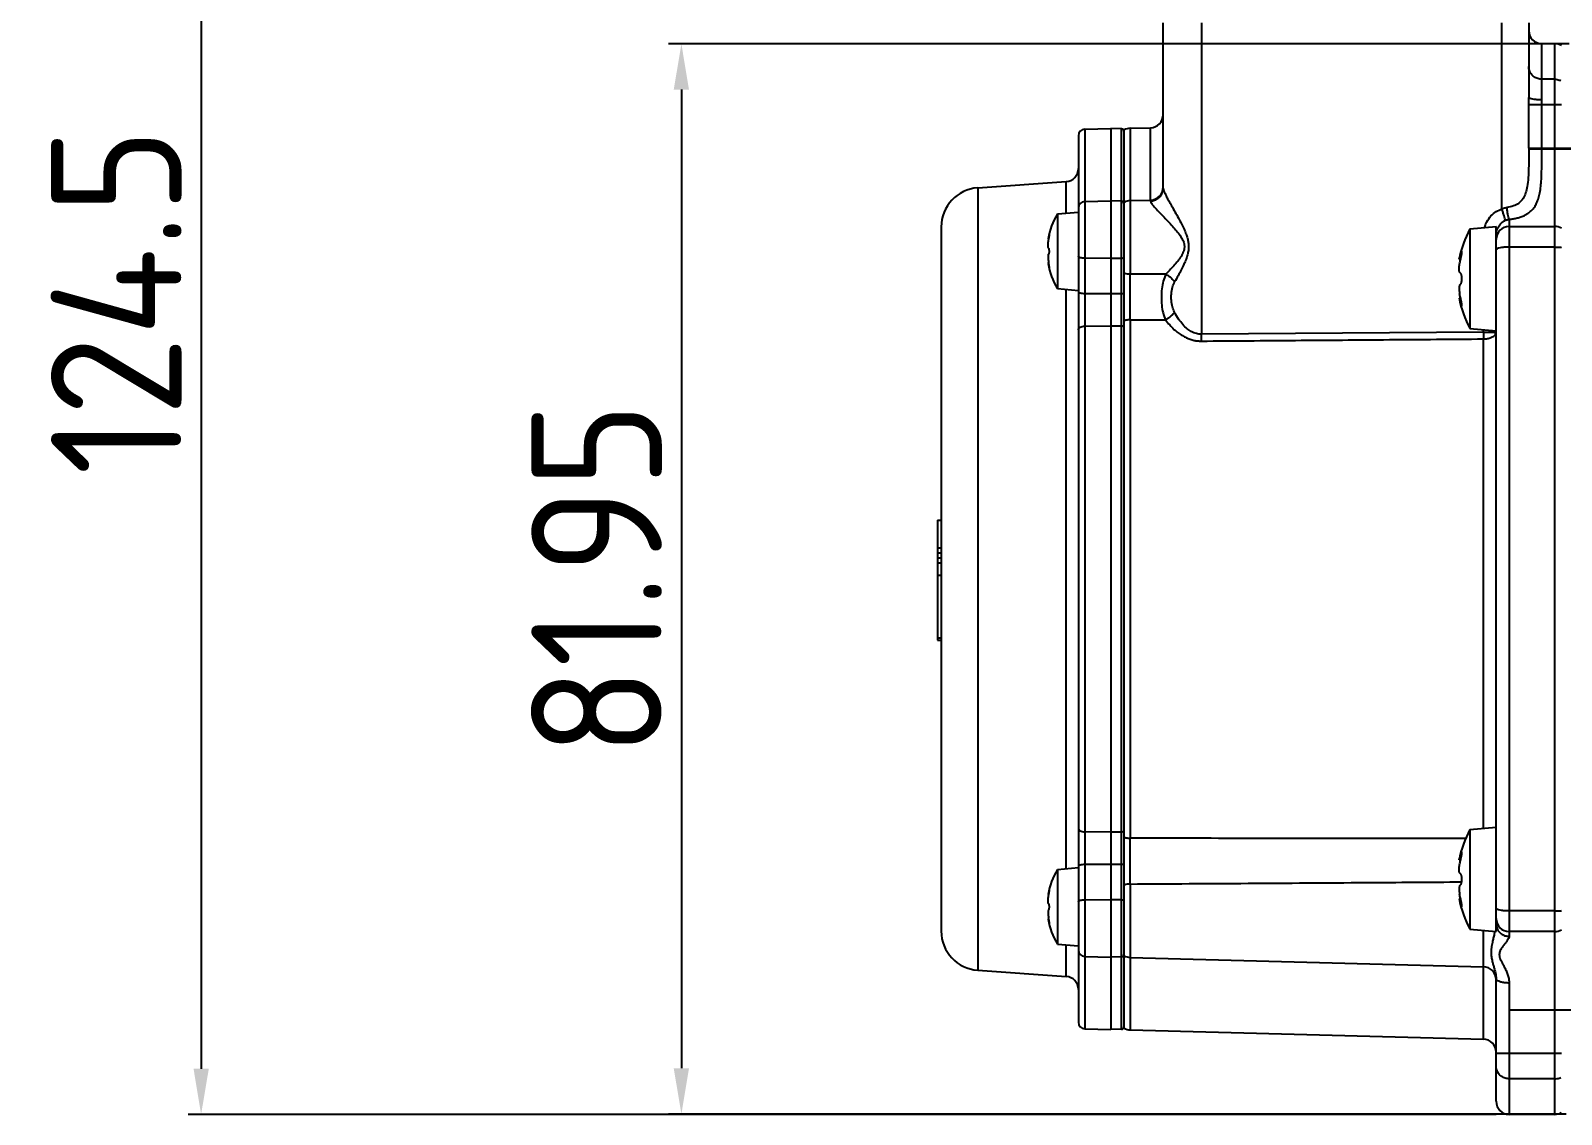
# Model space of a CAD drawing. Header units: millimetres. Extents: x 825 to 4294, y 1031 to 3282.
# Drawn here: x 1685.5 to 1802.7, y 1673.1 to 1756.1 of the extents above; entities that cross this region are included whole.
import ezdxf

# ---------------------------------------------------------------- set-up
doc = ezdxf.new("R2010")
doc.units = ezdxf.units.MM
doc.layers.add('AM_5', color=3, linetype='Continuous', lineweight=25)
doc.styles.get("Standard").update_dxf_attribs({"font": 'geniso.shx'})
doc.dimstyles.new('AM_ISO$0', dxfattribs={"dimtxt": 3.5, "dimasz": 3.5, "dimexe": 1, "dimexo": 1, "dimgap": 1.5, "dimtad": 1, "dimdsep": 46, "dimtxsty": 'Standard', "dimcen": 0, "dimclrd": 256, "dimclre": 256, "dimclrt": 2, "dimadec": 0, "dimazin": 2, "dimtp": 0.1, "dimtm": 0.1, "dimtfac": 0.71, "dimtdec": 3, "dimtmove": 0, "dimatfit": 3, "dimfxl": 1, "dimlwd": -1, "dimlwe": -1, "dimarcsym": 1})

# ---------------------------------------------------------------- blocks, each defined once
blk = doc.blocks.new('*D80')
at = {"layer": 'AM_5', "linetype": 'ByBlock', "transparency": 16777216}
for p, q in [((1779.99, 1797.64), (1697.51, 1797.64)), ((1698.51, 1794.14), (1698.51, 1676.64)), ((1797.7, 1673.14), (1697.51, 1673.14))]:
    blk.add_line(p, q, dxfattribs=at)
at = {"layer": 'AM_5', "transparency": 16777216}
for points in [[(1697.93, 1794.14), (1699.1, 1794.14), (1698.51, 1797.64)], [(1697.93, 1676.64), (1699.1, 1676.64), (1698.51, 1673.14)]]:
    blk.add_solid(points, dxfattribs=at)
at = {"layer": 'DEFPOINTS', "color": 0, "transparency": 16777216}
for p in [(1780.99, 1797.64), (1698.51, 1673.14), (1798.7, 1673.14)]:
    blk.add_point(p, dxfattribs=at)
at = {"layer": 'AM_5', "color": 2, "transparency": 16777216, "insert": (1692.01, 1735.39), "char_height": 10, "attachment_point": 5, "rotation": 90}
blk.add_mtext('124.5', dxfattribs=at)
blk = doc.blocks.new('*D81')
at = {"layer": 'AM_5', "linetype": 'ByBlock', "transparency": 16777216}
for p, q in [((1803.31, 1755.12), (1734.3, 1755.12)), ((1735.3, 1751.62), (1735.3, 1676.67)), ((1803.06, 1673.17), (1734.3, 1673.17))]:
    blk.add_line(p, q, dxfattribs=at)
at = {"layer": 'AM_5', "transparency": 16777216}
for points in [[(1734.71, 1751.62), (1735.88, 1751.62), (1735.3, 1755.12)], [(1734.71, 1676.67), (1735.88, 1676.67), (1735.3, 1673.17)]]:
    blk.add_solid(points, dxfattribs=at)
at = {"layer": 'DEFPOINTS', "color": 0, "transparency": 16777216}
for p in [(1804.31, 1755.12), (1735.3, 1673.17), (1804.06, 1673.17)]:
    blk.add_point(p, dxfattribs=at)
at = {"layer": 'AM_5', "color": 2, "transparency": 16777216, "insert": (1728.8, 1714.14), "char_height": 10, "attachment_point": 5, "rotation": 90}
blk.add_mtext('81.95', dxfattribs=at)

msp = doc.modelspace()

# ---------------------------------------------------------------- linework, layer by layer
at = {"color": 7, "linetype": 'Continuous'}
for p, q in [((1772.20224, 1744.07629), (1772.20224, 1756.74192)), ((1800.20224, 1756.74192), (1800.20224, 1751.02491)), ((1802.20224, 1755.14192), (1801.20224, 1755.14192)), ((1766.18915, 1748.5892), (1768.20224, 1748.64192)), ((1768.20224, 1748.64192), (1768.20224, 1679.64192)), ((1769.00748, 1748.62083), (1768.20224, 1748.64192)), ((1769.20224, 1679.75033), (1769.20224, 1748.53351)), ((1769.67607, 1748.66742), (1771.22842, 1748.70807)), ((1765.70224, 1748.08911), (1765.70224, 1680.19472)), ((1757.99297, 1744.10283), (1764.772, 1744.57687)), ((1766.18916, 1743.04505), (1768.20224, 1743.09776)), ((1769.00748, 1743.07668), (1768.20224, 1743.09776)), ((1769.67607, 1743.12326), (1771.22842, 1743.16391)), ((1764.10224, 1742.10423), (1765.70224, 1742.24421)), ((1764.10224, 1742.10423), (1764.10224, 1736.38419)), ((1755.20224, 1741.11014), (1755.20224, 1687.1737)), ((1763.44209, 1740.1891), (1763.38383, 1740.1891)), ((1795.70224, 1740.96694), (1797.70224, 1741.14192)), ((1795.70224, 1740.96694), (1795.70224, 1733.3169)), ((1797.70224, 1687.14192), (1797.70224, 1741.14192)), ((1798.70224, 1741.14192), (1802.20224, 1741.14192)), ((1763.44209, 1738.29931), (1763.38383, 1738.29931)), ((1794.98276, 1738.63011), (1794.86821, 1738.63011)), ((1764.10224, 1736.38419), (1765.70224, 1736.24421)), ((1794.98277, 1735.65372), (1794.86821, 1735.65372)), ((1796.72842, 1733.05019), (1775.12371, 1732.89019)), ((1795.70224, 1733.3169), (1797.70224, 1733.14192)), ((1754.90224, 1718.64192), (1754.90224, 1709.45043)), ((1754.90224, 1718.64192), (1755.20224, 1718.64192)), ((1754.90224, 1716.53554), (1755.20224, 1716.53554)), ((1754.90224, 1716.15256), (1755.20224, 1716.15256)), ((1754.90224, 1715.76958), (1755.20224, 1715.76958)), ((1754.90224, 1715.3866), (1755.20224, 1715.3866)), ((1754.90224, 1714.42915), (1755.20224, 1714.42915)), ((1754.90224, 1709.64192), (1755.20224, 1709.64192)), ((1754.90224, 1709.45043), (1755.20224, 1709.45043)), ((1795.70224, 1694.96694), (1797.70224, 1695.14192)), ((1795.70224, 1694.96694), (1795.70224, 1687.3169)), ((1764.10224, 1691.89965), (1765.70224, 1692.03963)), ((1794.98276, 1692.63011), (1794.86821, 1692.63011)), ((1764.10224, 1691.89965), (1764.10224, 1686.17961)), ((1763.44209, 1689.98452), (1763.38383, 1689.98452)), ((1794.98277, 1689.65372), (1794.86821, 1689.65372)), ((1763.44209, 1688.09473), (1763.38383, 1688.09473)), ((1795.70224, 1687.3169), (1797.70224, 1687.14192)), ((1764.10224, 1686.17961), (1765.70224, 1686.03963)), ((1802.20224, 1687.14192), (1798.70224, 1687.14192)), ((1766.18916, 1685.23879), (1768.20224, 1685.18607)), ((1769.00748, 1685.20716), (1768.20224, 1685.18607)), ((1769.67607, 1685.16057), (1796.72842, 1684.45218)), ((1757.99297, 1684.181), (1764.772, 1683.70697)), ((1797.70224, 1674.14207), (1797.70224, 1683.54298)), ((1766.18916, 1679.69463), (1768.20224, 1679.64192)), ((1769.00748, 1679.663), (1768.20224, 1679.64192)), ((1769.67607, 1679.61642), (1796.72842, 1678.90803)), ((1802.20224, 1673.14192), (1798.70224, 1673.14192))]:
    msp.add_line(p, q, dxfattribs=at)
at = {"color": 9, "linetype": 'Continuous'}
for p, q in [((1775.12371, 1756.74192), (1775.12371, 1732.89019)), ((1798.14989, 1742.48971), (1798.14989, 1756.74192)), ((1801.20177, 1747.14192), (1801.20224, 1755.14192)), ((1802.20224, 1673.14192), (1802.20224, 1755.14192)), ((1802.20224, 1752.41781), (1801.20224, 1752.41781)), ((1800.20193, 1747.14192), (1800.20193, 1750.46321)), ((1802.70224, 1750.46321), (1800.20193, 1750.46321)), ((1766.18915, 1748.5892), (1766.18916, 1679.69463)), ((1769.00748, 1679.663), (1769.00748, 1748.62083)), ((1769.67607, 1748.66742), (1769.67607, 1737.50122)), ((1771.22842, 1743.09574), (1771.22842, 1748.70807)), ((1800.20193, 1747.14192), (1894.20224, 1747.14192)), ((1800.20229, 1747.0893), (1898.30084, 1747.0893)), ((1757.99297, 1744.10283), (1757.99297, 1684.181)), ((1764.772, 1742.16282), (1764.772, 1744.57687)), ((1798.70224, 1741.69401), (1798.70224, 1686.77791)), ((1763.42294, 1740.33555), (1763.47142, 1740.33555)), ((1763.48397, 1740.43169), (1763.45049, 1740.43169)), ((1795.07922, 1739.11742), (1795.00748, 1739.11742)), ((1802.20224, 1739.56565), (1798.70224, 1739.56565)), ((1763.47143, 1738.15287), (1763.42294, 1738.15287)), ((1763.45049, 1738.05672), (1763.48393, 1738.05672)), ((1768.20224, 1738.6919), (1766.18916, 1738.70554)), ((1769.00748, 1738.69735), (1768.20224, 1738.6919)), ((1794.90533, 1738.77656), (1795.01864, 1738.77656)), ((1764.772, 1691.95824), (1764.772, 1736.3256)), ((1766.18916, 1736.01372), (1768.20224, 1736.00008)), ((1768.20224, 1736.00008), (1769.00748, 1736.00554)), ((1795.01869, 1735.50728), (1794.90533, 1735.50728)), ((1795.00748, 1735.16641), (1795.07939, 1735.16641)), ((1766.18916, 1733.50745), (1768.20224, 1733.53708)), ((1768.20224, 1733.53708), (1769.00748, 1733.52523)), ((1769.67607, 1733.99343), (1769.67607, 1694.29041)), ((1796.72842, 1733.05019), (1796.72842, 1733.22712)), ((1796.72842, 1733.05019), (1797.70224, 1733.05019)), ((1796.72842, 1695.05672), (1796.72842, 1732.52853)), ((1768.20224, 1694.74675), (1766.18916, 1694.77639)), ((1769.00748, 1694.75861), (1768.20224, 1694.74675)), ((1795.07922, 1693.11742), (1795.00748, 1693.11742)), ((1768.20224, 1692.28376), (1766.18916, 1692.27012)), ((1769.00748, 1692.2783), (1768.20224, 1692.28376)), ((1794.90533, 1692.77656), (1795.01864, 1692.77656)), ((1769.67607, 1690.78262), (1769.67607, 1679.61642)), ((1763.42294, 1690.13097), (1763.47142, 1690.13097)), ((1763.48397, 1690.22711), (1763.45049, 1690.22711)), ((1766.18916, 1689.5783), (1768.20224, 1689.59194)), ((1768.20224, 1689.59194), (1769.00748, 1689.58648)), ((1795.01869, 1689.50728), (1794.90533, 1689.50728)), ((1795.00748, 1689.16641), (1795.07939, 1689.16641)), ((1802.20224, 1688.71819), (1798.70224, 1688.71819)), ((1763.47143, 1687.94829), (1763.42294, 1687.94829)), ((1763.45049, 1687.85214), (1763.48393, 1687.85214)), ((1764.772, 1683.70697), (1764.772, 1686.12101)), ((1796.72842, 1678.90803), (1796.72842, 1687.22712)), ((1798.70224, 1683.19997), (1798.70224, 1673.14192)), ((1797.70224, 1677.82063), (1802.70224, 1677.82063)), ((1802.20224, 1675.86603), (1798.70224, 1675.86603))]:
    msp.add_line(p, q, dxfattribs=at)
msp.add_line((1798.70224, 1681.14192), (1898.34809, 1681.14192))
at = {"color": 7, "linetype": 'Continuous'}
for centre, radius, start, end in [((1801.20224, 1756.14192), 1, 180, 270), ((1802.20224, 1754.14192), 1, 60, 90), ((1771.20224, 1749.70773), 1, 271.499987, 359.999503), ((1766.20224, 1748.08938), 0.5, 91.5000646, 180), ((1769.00224, 1748.4209), 0.2, 0, 88.499836), ((1769.70224, 1747.66776), 1, 91.5000225, 120), ((1764.70224, 1745.57443), 1, 273.9999971, 359.9999587), ((1758.20224, 1741.11014), 3, 94, 180), ((1771.20224, 1744.16357), 1, 271.5000038, 0), ((1766.20224, 1742.54522), 0.5, 91.5000085, 180), ((1769.00224, 1742.87675), 0.2, 0, 88.499993), ((1769.70224, 1742.12361), 1, 91.500026, 120), ((1768.81456, 1739.24421), 5.51231, 148.7454211, 170.1298897), ((1802.72857, 1737.14192), 8, 151.4368009, 169.2791334), ((1798.70224, 1740.14192), 1, 90, 179.9999185), ((1802.20224, 1740.14192), 1, 60, 90), ((1768.81456, 1739.24421), 5.51231, 189.8701103, 211.2545789), ((1802.72857, 1737.14192), 8, 190.7208666, 208.5631991), ((1802.72857, 1691.14192), 8, 151.4368009, 169.2791334), ((1768.81456, 1689.03963), 5.51231, 148.7454211, 170.1298897), ((1802.72857, 1691.14192), 8, 190.7208666, 208.5631991), ((1768.81456, 1689.03963), 5.51231, 189.8701103, 211.2545789), ((1798.70224, 1688.14192), 1, 180, 270), ((1802.20224, 1688.14192), 1, 270, 300), ((1758.20224, 1687.1737), 3, 180, 266), ((1766.20224, 1685.73862), 0.5, 180, 268.4999915), ((1769.00224, 1685.40709), 0.2, 271.500007, 0), ((1769.70224, 1686.16023), 1, 240, 268.4999931), ((1796.70224, 1683.45253), 1, 0, 88.5), ((1764.70224, 1682.7094), 1, 0.0000413, 86.0000029), ((1766.20224, 1680.19446), 0.5, 180, 268.4999767), ((1769.00224, 1679.86294), 0.2, 271.4999987, 359.9999502), ((1769.70224, 1680.61608), 1, 240, 268.499948), ((1796.70224, 1677.90837), 1, 0.0007685, 88.5000201), ((1798.70224, 1674.14192), 1, 180.0000184, 270), ((1802.20224, 1674.14192), 1, 270, 300)]:
    msp.add_arc(centre, radius, start, end, dxfattribs=at)
at = {"color": 9, "linetype": 'Continuous'}
for points in [[(1801.20224, 1752.41781), (1800.89323, 1752.46564), (1800.61446, 1752.60445), (1800.39323, 1752.82066), (1800.25119, 1753.0931), (1800.20224, 1753.39511)], [(1802.20224, 1752.41781), (1802.37589, 1752.40296), (1802.54426, 1752.35887), (1802.66038, 1752.30921)], [(1800.20193, 1750.46321), (1800.202, 1750.65113), (1800.20215, 1750.83848), (1800.20224, 1751.02493)], [(1801.20224, 1750.83769), (1800.89303, 1750.84687), (1800.61433, 1750.87347), (1800.39317, 1750.91489), (1800.25117, 1750.96708), (1800.20224, 1751.02493)], [(1800.20193, 1747.14192), (1800.19632, 1745.82115), (1800.16199, 1744.87025), (1800.08413, 1744.19235), (1799.966, 1743.7126), (1799.7714, 1743.29418), (1799.43652, 1742.9288), (1799.02543, 1742.71219), (1798.53558, 1742.602)], [(1798.70224, 1741.69401), (1799.00737, 1741.73247), (1799.30967, 1741.79282), (1799.60341, 1741.87856), (1799.8821, 1741.99337), (1800.14087, 1742.1417), (1800.37731, 1742.33016), (1800.58703, 1742.56491), (1800.76636, 1742.85205), (1800.91325, 1743.1984), (1801.0265, 1743.609), (1801.10687, 1744.08545), (1801.15773, 1744.62325), (1801.18528, 1745.2119), (1801.19731, 1745.83741), (1801.20111, 1746.48577), (1801.20177, 1747.14192)], [(1771.22842, 1743.09574), (1771.5315, 1743.1501), (1771.8028, 1743.29199), (1772.01721, 1743.50786), (1772.15476, 1743.77762), (1772.20224, 1744.07629)], [(1772.20224, 1744.07629), (1772.21679, 1743.98042), (1772.26252, 1743.84303), (1772.34316, 1743.6575), (1772.46258, 1743.41712), (1772.62582, 1743.1123), (1772.84242, 1742.72396), (1773.10364, 1742.26157), (1773.37064, 1741.7809), (1773.60284, 1741.34144), (1773.79615, 1740.94115), (1773.95067, 1740.56913), (1774.06068, 1740.22897), (1774.12578, 1739.91376), (1774.14864, 1739.60964), (1774.12876, 1739.30345), (1774.06425, 1738.98012), (1773.95158, 1738.62875), (1773.79098, 1738.24302), (1773.58797, 1737.82483), (1773.34857, 1737.37416), (1773.0807, 1736.89324)], [(1771.22842, 1743.09574), (1771.29627, 1742.93316), (1771.51368, 1742.65332), (1771.86714, 1742.26703), (1772.26664, 1741.8518), (1772.64851, 1741.45397), (1772.99865, 1741.07422), (1773.30774, 1740.7093), (1773.56443, 1740.3514), (1773.74722, 1739.99446), (1773.82275, 1739.64046), (1773.77738, 1739.29157), (1773.62299, 1738.94095), (1773.3869, 1738.58853), (1773.09594, 1738.23178), (1772.76368, 1737.86422), (1772.39969, 1737.48143)], [(1796.81258, 1741.0653), (1796.99187, 1741.50714), (1797.30505, 1741.94641), (1797.71025, 1742.28431), (1798.14989, 1742.48971)], [(1798.14989, 1742.48971), (1798.27629, 1742.54194), (1798.40499, 1742.57925), (1798.53558, 1742.602)], [(1798.41296, 1741.61399), (1798.37324, 1741.75905), (1798.31261, 1741.96525), (1798.2361, 1742.21557), (1798.14989, 1742.48971)], [(1798.70224, 1741.69401), (1798.65112, 1741.8452), (1798.60406, 1742.05668), (1798.56423, 1742.31632), (1798.53557, 1742.60199)], [(1797.70224, 1740.46162), (1797.76223, 1740.85732), (1797.92486, 1741.20351), (1798.15603, 1741.46308), (1798.41298, 1741.61402)], [(1798.41298, 1741.61402), (1798.50821, 1741.64647), (1798.60483, 1741.67303), (1798.70224, 1741.69401)], [(1798.70224, 1739.56565), (1798.39323, 1739.55528), (1798.11446, 1739.52518), (1797.89323, 1739.47831), (1797.75119, 1739.41925), (1797.70224, 1739.35378)], [(1802.20224, 1739.56565), (1802.37589, 1739.56243), (1802.54426, 1739.55287), (1802.70224, 1739.53726)], [(1766.18916, 1738.70554), (1766.00187, 1738.71634), (1765.84409, 1738.7446), (1765.73906, 1738.78617), (1765.70224, 1738.8349)], [(1769.20224, 1738.7491), (1769.18752, 1738.7296), (1769.1455, 1738.71298), (1769.08239, 1738.70167), (1769.00748, 1738.69735)], [(1797.70224, 1737.17751), (1797.70574, 1737.52437), (1797.70574, 1737.86115), (1797.70225, 1738.16797)], [(1769.20224, 1737.58068), (1769.35175, 1737.53874), (1769.51102, 1737.51199), (1769.67607, 1737.50122)], [(1769.67607, 1733.99343), (1769.67221, 1734.65445), (1769.67023, 1735.38056), (1769.67023, 1736.12724), (1769.67221, 1736.84888), (1769.67607, 1737.50121)], [(1772.39969, 1737.48148), (1772.20708, 1736.95559), (1772.09752, 1736.36566), (1772.06044, 1735.7428), (1772.09166, 1735.11922), (1772.19436, 1734.52702), (1772.37845, 1733.99583)], [(1772.39969, 1737.48137), (1772.66244, 1737.32031), (1772.89703, 1737.11771), (1773.0807, 1736.89324)], [(1773.06477, 1734.56951), (1772.90886, 1734.98052), (1772.83043, 1735.47483), (1772.83281, 1735.98988), (1772.9171, 1736.48442), (1773.0807, 1736.89324)], [(1765.70224, 1736.14309), (1765.73906, 1736.09435), (1765.84409, 1736.05279), (1766.00187, 1736.02452), (1766.18916, 1736.01372)], [(1769.00748, 1736.00554), (1769.08239, 1736.00986), (1769.1455, 1736.02116), (1769.18752, 1736.03779), (1769.20224, 1736.05728)], [(1772.37841, 1733.99587), (1772.64285, 1734.15328), (1772.8792, 1734.35085), (1773.06472, 1734.56956)], [(1775.12371, 1732.89019), (1774.75054, 1732.93698), (1774.35293, 1733.09979), (1774.03931, 1733.3148), (1773.71441, 1733.62491), (1773.38596, 1734.04089), (1773.06477, 1734.56951)], [(1765.70224, 1733.22646), (1765.73906, 1733.33232), (1765.84409, 1733.4226), (1766.00187, 1733.48399), (1766.18916, 1733.50745)], [(1769.20224, 1733.41283), (1769.18752, 1733.45518), (1769.1455, 1733.49129), (1769.08239, 1733.51585), (1769.00748, 1733.52523)], [(1769.67607, 1733.99343), (1769.51174, 1733.9831), (1769.35244, 1733.9573), (1769.20224, 1733.9166)], [(1772.37845, 1733.99583), (1772.70107, 1733.59687), (1773.02878, 1733.26371), (1773.35386, 1732.99342), (1773.67072, 1732.78105), (1773.9781, 1732.61913), (1774.27794, 1732.50067), (1774.56965, 1732.42141), (1774.85145, 1732.37728), (1775.12371, 1732.36474)], [(1796.72842, 1733.05019), (1796.72932, 1732.86868), (1796.72933, 1732.69297), (1796.72842, 1732.52842)], [(1796.72842, 1732.52853), (1797.03111, 1732.55737), (1797.30266, 1732.63288), (1797.51737, 1732.7479), (1797.65491, 1732.89153), (1797.70224, 1733.05019)], [(1775.12371, 1732.36462), (1775.12465, 1732.52927), (1775.12465, 1732.70624), (1775.12373, 1732.89019)], [(1775.12371, 1732.36462), (1782.32577, 1732.41934), (1789.52734, 1732.47394), (1796.72842, 1732.52842)], [(1765.70224, 1695.05738), (1765.73906, 1694.95152), (1765.84409, 1694.86124), (1766.00187, 1694.79985), (1766.18916, 1694.77639)], [(1769.20224, 1694.871), (1769.18752, 1694.82866), (1769.1455, 1694.79255), (1769.08239, 1694.76799), (1769.00748, 1694.75861)], [(1769.20224, 1694.36724), (1769.35175, 1694.32668), (1769.51102, 1694.30082), (1769.67607, 1694.29041)], [(1769.67605, 1690.78305), (1769.6722, 1691.43516), (1769.67022, 1692.15661), (1769.67023, 1692.90323), (1769.67222, 1693.62948), (1769.67609, 1694.29085)], [(1766.18916, 1692.27012), (1766.00187, 1692.25931), (1765.84409, 1692.23105), (1765.73906, 1692.18949), (1765.70224, 1692.14075)], [(1769.20224, 1692.22656), (1769.18752, 1692.24605), (1769.1455, 1692.26268), (1769.08239, 1692.27398), (1769.00748, 1692.2783)], [(1769.67607, 1690.78262), (1769.51174, 1690.77193), (1769.35244, 1690.74525), (1769.20224, 1690.70315)], [(1797.70225, 1690.11542), (1797.70574, 1690.42228), (1797.70574, 1690.75944), (1797.70224, 1691.10973)], [(1765.70224, 1689.44893), (1765.73906, 1689.49767), (1765.84409, 1689.53923), (1766.00187, 1689.5675), (1766.18916, 1689.5783)], [(1769.00748, 1689.58648), (1769.08239, 1689.58216), (1769.1455, 1689.57086), (1769.18752, 1689.55423), (1769.20224, 1689.53474)], [(1798.70224, 1688.71819), (1798.39323, 1688.72856), (1798.11446, 1688.75865), (1797.89323, 1688.80552), (1797.75119, 1688.86458), (1797.70224, 1688.93005)], [(1802.20224, 1688.71819), (1802.37589, 1688.72141), (1802.54426, 1688.73097), (1802.70224, 1688.74657)], [(1797.70224, 1687.71724), (1797.75087, 1687.42789), (1797.8862, 1687.17432), (1798.10164, 1686.9662), (1798.38254, 1686.82721), (1798.70224, 1686.77791)], [(1797.61361, 1687.14963), (1797.56587, 1686.95276), (1797.48962, 1686.64424), (1797.41582, 1686.318), (1797.34701, 1685.90043), (1797.32607, 1685.4789), (1797.35811, 1685.11158), (1797.42666, 1684.77672), (1797.4974, 1684.51819), (1797.56935, 1684.27375), (1797.6249, 1684.07205), (1797.66935, 1683.87256), (1797.69341, 1683.70801), (1797.70224, 1683.54298)], [(1798.70224, 1686.77791), (1798.68203, 1686.67175), (1798.61272, 1686.53183), (1798.49712, 1686.36695), (1798.35574, 1686.18981), (1798.2173, 1686.01495), (1798.10225, 1685.85016), (1798.01682, 1685.69141), (1797.96468, 1685.53572), (1797.94819, 1685.37857), (1797.9674, 1685.21529), (1798.02185, 1685.04054), (1798.10942, 1684.8468), (1798.22546, 1684.62741), (1798.36139, 1684.37433), (1798.49875, 1684.08755), (1798.61254, 1683.7786), (1798.68175, 1683.47211), (1798.70224, 1683.19997)], [(1798.70224, 1683.19997), (1798.39421, 1683.21665), (1798.12425, 1683.26307), (1797.9027, 1683.33697), (1797.75473, 1683.43332), (1797.70224, 1683.54298)], [(1798.70224, 1675.86603), (1798.39323, 1675.91386), (1798.11446, 1676.05268), (1797.89323, 1676.26889), (1797.75119, 1676.54133), (1797.70224, 1676.84333)], [(1802.20224, 1675.86603), (1802.37589, 1675.88088), (1802.54426, 1675.92497), (1802.66038, 1675.97463)]]:
    msp.add_spline(points, degree=3, dxfattribs=at)
at = {"color": 7, "linetype": 'Continuous'}
for points in [[(1763.42294, 1739.48369), (1763.40294, 1739.52908), (1763.39039, 1739.5947), (1763.38431, 1739.68071), (1763.3852, 1739.78117), (1763.39242, 1739.88579), (1763.40501, 1739.99061), (1763.42294, 1740.09607)], [(1763.42294, 1740.33555), (1763.40568, 1740.27107), (1763.394, 1740.22728), (1763.38645, 1740.19893), (1763.38383, 1740.1891)], [(1763.45049, 1740.43169), (1763.44097, 1740.39987), (1763.43178, 1740.36782), (1763.42294, 1740.33555)], [(1763.42294, 1740.09607), (1763.43184, 1740.14044), (1763.44103, 1740.18422), (1763.45049, 1740.2274)], [(1763.45049, 1740.2274), (1763.464, 1740.29319), (1763.47477, 1740.35614), (1763.48195, 1740.41036), (1763.4854, 1740.45412), (1763.48465, 1740.48281), (1763.48013, 1740.49349), (1763.4793, 1740.49346)], [(1763.4793, 1740.49346), (1763.4725, 1740.48767), (1763.46224, 1740.4662), (1763.45049, 1740.43169)], [(1763.42294, 1739.00472), (1763.40371, 1738.96198), (1763.39104, 1738.89877), (1763.38453, 1738.81462), (1763.38494, 1738.71401), (1763.39197, 1738.60734), (1763.40466, 1738.50025), (1763.42294, 1738.39235)], [(1763.45049, 1739.4485), (1763.44088, 1739.46027), (1763.4317, 1739.472), (1763.42294, 1739.48369)], [(1763.42294, 1739.00472), (1763.43174, 1739.01648), (1763.44092, 1739.02821), (1763.45049, 1739.03992)], [(1763.45049, 1739.03992), (1763.46323, 1739.06462), (1763.47395, 1739.10533), (1763.48137, 1739.15665), (1763.4852, 1739.21626), (1763.48494, 1739.27994), (1763.4807, 1739.33805), (1763.47314, 1739.38713), (1763.46268, 1739.42531), (1763.45049, 1739.4485)], [(1795.00748, 1739.11742), (1794.97058, 1739.00578), (1794.93648, 1738.89214), (1794.90533, 1738.77656)], [(1795.06873, 1739.23318), (1795.06555, 1739.23366), (1795.04953, 1739.21566), (1795.02966, 1739.17572), (1795.00748, 1739.11742)], [(1795.00748, 1738.73105), (1795.03474, 1738.84746), (1795.05682, 1738.95892), (1795.0723, 1739.05648), (1795.08117, 1739.13838), (1795.08257, 1739.19595), (1795.077, 1739.22793), (1795.06873, 1739.23318)], [(1763.38383, 1738.29931), (1763.38643, 1738.28957), (1763.39395, 1738.26132), (1763.40563, 1738.21755), (1763.42294, 1738.15287)], [(1763.45049, 1738.26102), (1763.44092, 1738.30473), (1763.43174, 1738.3485), (1763.42294, 1738.39235)], [(1763.42294, 1738.15287), (1763.43168, 1738.12098), (1763.44086, 1738.08894), (1763.45049, 1738.05672)], [(1763.47951, 1737.99578), (1763.48129, 1737.99568), (1763.48514, 1738.01006), (1763.48503, 1738.04196), (1763.48096, 1738.08679), (1763.47356, 1738.14008), (1763.46312, 1738.19988), (1763.45049, 1738.26102)], [(1763.45049, 1738.05672), (1763.46327, 1738.01964), (1763.47392, 1737.99873), (1763.47951, 1737.99578)], [(1794.90533, 1737.65305), (1794.88695, 1737.69629), (1794.87481, 1737.76098), (1794.86879, 1737.84567), (1794.8693, 1737.94516), (1794.87604, 1738.05145), (1794.88816, 1738.15875), (1794.90533, 1738.26543)], [(1794.86821, 1738.63011), (1794.87069, 1738.63995), (1794.87793, 1738.66855), (1794.88934, 1738.71355), (1794.90533, 1738.77656)], [(1794.90533, 1738.26543), (1794.93689, 1738.4253), (1794.97103, 1738.58052), (1795.00748, 1738.73105)], [(1772.39969, 1737.48148), (1771.49197, 1737.48803), (1770.5841, 1737.49463), (1769.67607, 1737.50121)], [(1794.90533, 1736.63078), (1794.8873, 1736.5888), (1794.87517, 1736.52572), (1794.86893, 1736.4426), (1794.86913, 1736.34381), (1794.87564, 1736.23688), (1794.88777, 1736.12796), (1794.90533, 1736.01841)], [(1795.00748, 1737.52829), (1794.96959, 1737.5703), (1794.93559, 1737.6119), (1794.90533, 1737.65305)], [(1794.90533, 1736.63078), (1794.93606, 1736.67255), (1794.97011, 1736.71414), (1795.00748, 1736.75555)], [(1795.00748, 1736.75555), (1795.03229, 1736.79631), (1795.05356, 1736.86127), (1795.06953, 1736.94412), (1795.07975, 1737.04338), (1795.08288, 1737.14917), (1795.07879, 1737.25405), (1795.068, 1737.34999), (1795.05191, 1737.42899), (1795.03114, 1737.49013), (1795.00748, 1737.52829)], [(1794.86821, 1735.65372), (1794.87064, 1735.6441), (1794.8778, 1735.61581), (1794.88919, 1735.57087), (1794.90533, 1735.50728)], [(1795.00748, 1735.55278), (1794.97011, 1735.70732), (1794.93606, 1735.86255), (1794.90533, 1736.01841)], [(1794.90533, 1735.50728), (1794.93552, 1735.39505), (1794.96952, 1735.28141), (1795.00748, 1735.16641)], [(1795.06922, 1735.04923), (1795.06939, 1735.04926), (1795.07954, 1735.06338), (1795.0829, 1735.10382), (1795.07929, 1735.16773), (1795.06898, 1735.2508), (1795.05319, 1735.34473), (1795.03219, 1735.44814), (1795.00748, 1735.55278)], [(1795.00748, 1735.16641), (1795.03249, 1735.10159), (1795.05363, 1735.062), (1795.06922, 1735.04923)], [(1769.67607, 1733.99343), (1770.57691, 1733.99423), (1771.4777, 1733.99503), (1772.37845, 1733.99583)], [(1795.36466, 1694.25836), (1787.71509, 1694.26806), (1778.69763, 1694.27946), (1769.67609, 1694.29085)], [(1795.00748, 1693.11742), (1794.97058, 1693.00578), (1794.93648, 1692.89214), (1794.90533, 1692.77656)], [(1795.06873, 1693.23318), (1795.06555, 1693.23366), (1795.04953, 1693.21566), (1795.02966, 1693.17572), (1795.00748, 1693.11742)], [(1795.00748, 1692.73105), (1795.03474, 1692.84746), (1795.05682, 1692.95892), (1795.0723, 1693.05648), (1795.08117, 1693.13838), (1795.08257, 1693.19595), (1795.077, 1693.22793), (1795.06873, 1693.23318)], [(1794.90533, 1691.65305), (1794.88695, 1691.69629), (1794.87481, 1691.76098), (1794.86879, 1691.84567), (1794.8693, 1691.94516), (1794.87604, 1692.05145), (1794.88816, 1692.15875), (1794.90533, 1692.26543)], [(1794.86821, 1692.63011), (1794.87069, 1692.63995), (1794.87793, 1692.66855), (1794.88934, 1692.71355), (1794.90533, 1692.77656)], [(1794.90533, 1692.26543), (1794.93689, 1692.4253), (1794.97103, 1692.58052), (1795.00748, 1692.73105)], [(1769.67605, 1690.78305), (1778.70716, 1690.83995), (1787.72462, 1690.89761), (1795.06967, 1690.94535)], [(1795.00748, 1691.52829), (1794.96959, 1691.5703), (1794.93559, 1691.6119), (1794.90533, 1691.65305)], [(1795.00748, 1690.75555), (1795.03229, 1690.79631), (1795.05356, 1690.86127), (1795.06953, 1690.94412), (1795.07975, 1691.04338), (1795.08288, 1691.14917), (1795.07879, 1691.25405), (1795.068, 1691.34999), (1795.05191, 1691.42899), (1795.03114, 1691.49013), (1795.00748, 1691.52829)], [(1763.42294, 1689.27911), (1763.40294, 1689.3245), (1763.39039, 1689.39012), (1763.38431, 1689.47613), (1763.3852, 1689.57659), (1763.39242, 1689.68121), (1763.40501, 1689.78602), (1763.42294, 1689.89148)], [(1763.42294, 1690.13097), (1763.40568, 1690.06649), (1763.394, 1690.0227), (1763.38645, 1689.99435), (1763.38383, 1689.98452)], [(1763.45049, 1690.22711), (1763.44097, 1690.19528), (1763.43178, 1690.16324), (1763.42294, 1690.13097)], [(1763.42294, 1689.89148), (1763.43184, 1689.93586), (1763.44103, 1689.97963), (1763.45049, 1690.02282)], [(1763.45049, 1690.02282), (1763.464, 1690.08861), (1763.47477, 1690.15156), (1763.48195, 1690.20578), (1763.4854, 1690.24954), (1763.48465, 1690.27823), (1763.48013, 1690.28891), (1763.4793, 1690.28888)], [(1763.4793, 1690.28888), (1763.4725, 1690.28309), (1763.46224, 1690.26162), (1763.45049, 1690.22711)], [(1794.90533, 1690.63078), (1794.8873, 1690.5888), (1794.87517, 1690.52572), (1794.86893, 1690.4426), (1794.86913, 1690.34381), (1794.87564, 1690.23688), (1794.88777, 1690.12796), (1794.90533, 1690.01841)], [(1794.86821, 1689.65372), (1794.87064, 1689.6441), (1794.8778, 1689.61581), (1794.88919, 1689.57087), (1794.90533, 1689.50728)], [(1794.90533, 1690.63078), (1794.93606, 1690.67255), (1794.97011, 1690.71414), (1795.00748, 1690.75555)], [(1795.00748, 1689.55278), (1794.97011, 1689.70732), (1794.93606, 1689.86255), (1794.90533, 1690.01841)], [(1763.42294, 1688.80014), (1763.40371, 1688.75739), (1763.39104, 1688.69419), (1763.38453, 1688.61004), (1763.38494, 1688.50943), (1763.39197, 1688.40276), (1763.40466, 1688.29567), (1763.42294, 1688.18777)], [(1763.45049, 1689.24392), (1763.44088, 1689.25568), (1763.4317, 1689.26742), (1763.42294, 1689.27911)], [(1763.42294, 1688.80014), (1763.43174, 1688.81189), (1763.44092, 1688.82362), (1763.45049, 1688.83533)], [(1763.45049, 1688.83533), (1763.46323, 1688.86004), (1763.47395, 1688.90075), (1763.48137, 1688.95207), (1763.4852, 1689.01168), (1763.48494, 1689.07536), (1763.4807, 1689.13347), (1763.47314, 1689.18255), (1763.46268, 1689.22072), (1763.45049, 1689.24392)], [(1794.90533, 1689.50728), (1794.93552, 1689.39505), (1794.96952, 1689.28141), (1795.00748, 1689.16641)], [(1795.06922, 1689.04923), (1795.06939, 1689.04926), (1795.07954, 1689.06338), (1795.0829, 1689.10382), (1795.07929, 1689.16773), (1795.06898, 1689.2508), (1795.05319, 1689.34473), (1795.03219, 1689.44814), (1795.00748, 1689.55278)], [(1795.00748, 1689.16641), (1795.03249, 1689.10159), (1795.05363, 1689.062), (1795.06922, 1689.04923)], [(1763.38383, 1688.09473), (1763.38643, 1688.08499), (1763.39395, 1688.05674), (1763.40563, 1688.01297), (1763.42294, 1687.94829)], [(1763.45049, 1688.05644), (1763.44092, 1688.10014), (1763.43174, 1688.14392), (1763.42294, 1688.18777)], [(1763.42294, 1687.94829), (1763.43168, 1687.9164), (1763.44086, 1687.88435), (1763.45049, 1687.85214)], [(1763.47951, 1687.79119), (1763.48129, 1687.7911), (1763.48514, 1687.80548), (1763.48503, 1687.83738), (1763.48096, 1687.8822), (1763.47356, 1687.93549), (1763.46312, 1687.9953), (1763.45049, 1688.05644)], [(1763.45049, 1687.85214), (1763.46327, 1687.81506), (1763.47392, 1687.79415), (1763.47951, 1687.79119)]]:
    msp.add_spline(points, degree=3, dxfattribs=at)

# ---------------------------------------------------------------- dimensions: what is measured, and where the dimension line sits
at = {"layer": 'AM_5'}
for base, p1, p2, picture, middle in [((1698.51371, 1673.14192), (1780.99051, 1797.64162), (1798.70224, 1673.14192), '*D80', (1692.01272, 1735.39177)), ((1735.29773, 1673.16824), (1804.31388, 1755.11559), (1804.06432, 1673.16824), '*D81', (1728.79773, 1714.14192))]:
    dim = msp.add_linear_dim(base=base, p1=p1, p2=p2, angle=90, dimstyle='AM_ISO$0', override={"dimtxt": 10, "dimpost": ''}, dxfattribs=at)
    dim.commit()
    dim.dimension.update_dxf_attribs({"geometry": picture, "text_midpoint": middle})

doc.saveas('drawing.dxf')
